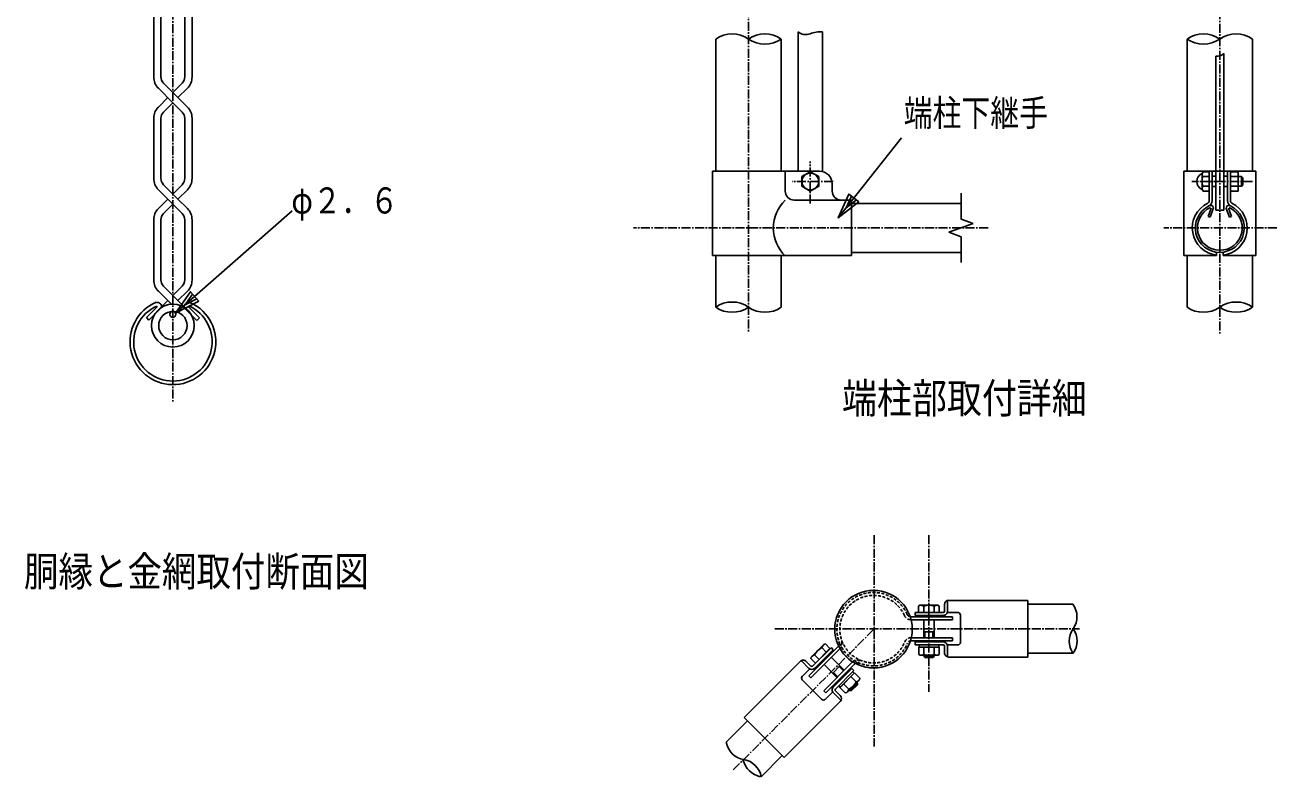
# Model space of a CAD drawing. Units: millimetres, scale not verified. Extents: x -4425 to 4425, y -3150 to 3150.
# Drawn here: x 121 to 2203, y 244 to 1494 of the extents above; entities that cross this region are included whole.
import ezdxf
from ezdxf.enums import TextEntityAlignment as Align

# ---------------------------------------------------------------- set-up
doc = ezdxf.new("R2010")
doc.units = ezdxf.units.MM
doc.header["$LTSCALE"] = 20
doc.linetypes.add('USER1', pattern=[1.125, 0.75, -0.125, 0.125, -0.125])
doc.linetypes.add('USER2', pattern=[0.375, 0.25, -0.125])
for name, color, linetype, lineweight in [('0-1_2', 7, 'Continuous', 25), ('0-2_1', 7, 'Continuous', 25), ('0-A_CENTLN-L', 2, 'USER1', 25)]:
    doc.layers.add(name, color=color, linetype=linetype, lineweight=lineweight)
doc.styles.add('ＭＳ ゴシック', font='')
doc.styles.get('ＭＳ ゴシック').set_extended_font_data('MS Gothic')

msp = doc.modelspace()

# ---------------------------------------------------------------- linework, layer by layer
at = {"layer": '0-1_2'}
for p, q in [((1609.27, 529.32), (1606.97, 527.99)), ((1606.97, 517.32), (1606.97, 527.99)), ((1609.27, 529.32), (1638.96, 529.32)), ((1615.54, 517.32), (1615.54, 527.99)), ((1632.69, 517.32), (1632.69, 527.99)), ((1638.96, 529.32), (1641.26, 527.99)), ((1641.26, 517.32), (1641.26, 527.99)), ((1611.26, 517.32), (1645.54, 517.32)), ((1615.54, 510.25), (1615.54, 512.39)), ((1615.54, 475.32), (1615.54, 505.32)), ((1632.69, 510.25), (1632.69, 512.39)), ((1632.69, 475.32), (1632.69, 505.32)), ((1615.54, 485.18), (1632.69, 485.18)), ((1428.5, 443.24), (1449.49, 464.24)), ((1453.54, 451.31), (1445.99, 458.86)), ((1449.49, 464.24), (1452.05, 464.92)), ((1459.6, 457.37), (1452.05, 464.92)), ((1607.14, 459.85), (1641.43, 459.85)), ((1607.14, 459.85), (1607.14, 447.46)), ((1615.54, 468.25), (1615.54, 470.39)), ((1615.71, 459.85), (1615.71, 447.46)), ((1632.69, 468.25), (1632.69, 470.39)), ((1632.85, 459.85), (1632.85, 447.46)), ((1641.43, 459.85), (1641.43, 447.46)), ((1428.5, 443.24), (1427.81, 440.68)), ((1435.36, 433.13), (1427.81, 440.68)), ((1441.42, 439.19), (1433.87, 446.74)), ((1435.36, 433.13), (1459.6, 457.37)), ((1458.69, 446.16), (1457.18, 447.68)), ((1483.39, 421.46), (1462.18, 442.68)), ((1609.44, 446.14), (1607.14, 447.46)), ((1615.54, 444.03), (1615.54, 446.14)), ((1615.54, 444.03), (1632.69, 444.03)), ((1617.26, 442.32), (1630.97, 442.32)), ((1630.97, 442.32), (1632.69, 444.03)), ((1632.69, 444.03), (1632.69, 446.14)), ((1446.57, 434.04), (1445.05, 435.55)), ((1471.27, 409.34), (1450.05, 430.55)), ((1464.15, 416.46), (1476.27, 428.59)), ((1476.26, 392.46), (1500.51, 416.7)), ((1488.39, 416.46), (1486.87, 417.98)), ((1500.51, 416.7), (1509.27, 407.95)), ((1476.27, 404.34), (1474.75, 405.86)), ((1482.32, 398.52), (1491.08, 389.76)), ((1493.24, 387.37), (1505.36, 399.49)), ((1494.45, 410.64), (1503.21, 401.88)), ((1495.66, 387.37), (1505.36, 397.07)), ((1476.26, 392.46), (1485.02, 383.7)), ((1487.59, 384.39), (1485.02, 383.7)), ((1495.66, 387.37), (1490.57, 387.37)), ((1493.24, 387.37), (1491.9, 388.71))]:
    msp.add_line(p, q, dxfattribs=at)
at = {"layer": '0-1_2', "color": 4}
for p, q in [((1617.26, 475.32), (1617.26, 485.18)), ((1630.97, 475.32), (1630.97, 485.18)), ((1617.26, 468.25), (1617.26, 470.39)), ((1630.97, 468.25), (1630.97, 470.39)), ((1617.26, 442.32), (1617.26, 446.14)), ((1630.97, 442.32), (1630.97, 446.14)), ((1472.48, 410.55), (1465.36, 417.68)), ((1482.18, 420.25), (1475.06, 427.37)), ((1487.18, 415.25), (1485.66, 416.77)), ((1477.48, 405.55), (1475.96, 407.07)), ((1505.36, 397.07), (1502.81, 399.61)), ((1495.66, 387.37), (1493.12, 389.92))]:
    msp.add_line(p, q, dxfattribs=at)
at = {"layer": '0-1_2'}
for points in [[(1609.44, 446.14), (1639.13, 446.14), (1641.43, 447.46)], [(1487.59, 384.39), (1508.58, 405.38), (1509.27, 407.95)], [(1505.36, 397.07), (1505.36, 399.49), (1504.03, 400.83)]]:
    msp.add_lwpolyline(points, dxfattribs=at)
for centre, radius, start, end in [((1609.27, 513.82), 15.5, 66.11754, 90), ((1624.12, 500.95), 28.37, 72.41836, 107.5858), ((1638.96, 513.82), 15.5, 90, 113.88093), ((1459.06, 433.68), 28.37, 117.41808, 152.58563), ((1460.45, 453.28), 15.5, 134.99994, 158.88132), ((1439.45, 432.28), 15.5, 111.11787, 134.99994), ((1609.44, 461.63), 15.5, 270, 293.88238), ((1624.28, 474.49), 28.36, 252.40607, 287.59442), ((1639.13, 461.63), 15.5, 246.11765, 270), ((1478.03, 414.94), 28.36, 297.40603, 332.59442), ((1497.62, 416.34), 15.5, 291.11755, 315.00061), ((1476.63, 395.35), 15.5, 314.99972, 338.88248)]:
    msp.add_arc(centre, radius, start, end, dxfattribs=at)
at = {"layer": '0-2_1', "color": 2, "linetype": 'USER1'}
for p, q in [((366.66, 2395.33), (366.66, 865.94)), ((1324.08, 2129.41), (1324.08, 983.86)), ((2108.03, 2126.03), (2108.03, 980.48)), ((1426.93, 1196.93), (1426.93, 1267.21)), ((1464.69, 1233.8), (1396.71, 1233.8)), ((2162.55, 1233.8), (2061.55, 1233.8)), ((2203.1, 1156.65), (2015.18, 1156.65)), ((1533, 645.67), (1533, 294.24)), ((1623.98, 645.64), (1623.98, 385.62)), ((1532.03, 488.81), (1297.83, 254.61)), ((1367.71, 490.35), (1874.8, 490.35))]:
    msp.add_line(p, q, dxfattribs=at)
at = {"layer": '0-2_1'}
for p, q in [((334.78, 1507.73), (334.78, 1407.51)), ((346.78, 1507.42), (346.78, 1407.82)), ((386.53, 1507.42), (386.53, 1407.82)), ((398.53, 1507.73), (398.53, 1407.51)), ((1406.58, 1250.94), (1406.58, 1482.78)), ((1447.29, 1250.94), (1447.29, 1482.78)), ((1269.65, 1470.58), (1269.65, 1250.94)), ((1378.51, 1470.58), (1378.51, 1250.94)), ((2053.6, 1250.94), (2053.6, 1470.58)), ((2162.46, 1250.94), (2162.46, 1470.58)), ((2101.6, 1186.14), (2101.6, 1442.23)), ((2114.46, 1186.14), (2114.46, 1446.62)), ((375.14, 1373.24), (351.18, 1397.21)), ((366.66, 1381.73), (382.14, 1397.21)), ((366.66, 1364.76), (342.47, 1388.95)), ((375.14, 1373.24), (390.85, 1388.95)), ((342.47, 1357.54), (358.17, 1373.24)), ((351.18, 1349.28), (366.66, 1364.76)), ((382.14, 1349.28), (366.66, 1364.76)), ((390.85, 1357.54), (375.14, 1373.24)), ((334.78, 1338.98), (334.78, 1238.76)), ((346.78, 1338.67), (346.78, 1239.07)), ((386.53, 1338.67), (386.53, 1239.07)), ((398.53, 1338.98), (398.53, 1238.76)), ((1264.29, 1250.94), (1264.29, 1110.58)), ((1441.93, 1250.94), (1264.29, 1250.94)), ((1385.26, 1250.94), (1385.26, 1217.73)), ((1385.26, 1250.94), (1385.26, 1217.73)), ((2167.81, 1250.94), (2048.24, 1250.94)), ((2048.24, 1110.58), (2048.24, 1250.94)), ((2090.24, 1201.56), (2090.24, 1250.94)), ((2095.17, 1201.44), (2095.17, 1250.94)), ((2120.89, 1201.44), (2120.89, 1250.94)), ((2125.81, 1201.56), (2125.81, 1250.94)), ((2138.67, 1249.87), (2125.81, 1249.87)), ((2138.67, 1217.73), (2138.67, 1249.87)), ((2167.82, 1250.94), (2167.82, 1110.58)), ((1463.36, 1229.51), (1463.36, 1217.73)), ((1463.36, 1229.51), (1463.36, 1217.73)), ((2078.46, 1247.02), (2078.46, 1220.57)), ((2090.24, 1241.83), (2079.75, 1241.83)), ((2095.17, 1242.37), (2101.6, 1242.37)), ((2114.46, 1242.37), (2120.89, 1242.37)), ((2125.81, 1241.83), (2144.03, 1241.83)), ((2144.03, 1241.83), (2146.17, 1239.68)), ((2144.03, 1226.3), (2144.03, 1241.3)), ((2146.17, 1227.91), (2146.17, 1239.68)), ((366.66, 1196.01), (342.47, 1220.2)), ((375.14, 1204.49), (351.18, 1228.46)), ((366.66, 1212.98), (382.14, 1228.46)), ((375.14, 1204.49), (390.85, 1220.2)), ((2078.46, 1220.57), (2080.1, 1217.73)), ((2079.75, 1225.76), (2090.24, 1225.76)), ((2080.1, 1217.73), (2090.24, 1217.73)), ((2095.17, 1225.23), (2101.6, 1225.23)), ((2114.46, 1225.23), (2120.89, 1225.23)), ((2125.81, 1225.77), (2144.03, 1225.77)), ((2138.67, 1217.73), (2125.81, 1217.73)), ((2146.17, 1227.91), (2144.03, 1225.77)), ((342.47, 1188.79), (358.17, 1204.49)), ((351.18, 1180.53), (366.66, 1196.01)), ((382.14, 1180.53), (366.66, 1196.01)), ((390.85, 1188.79), (375.14, 1204.49)), ((1495.51, 1202.73), (1400.26, 1202.73)), ((1495.51, 1202.73), (1495.51, 1110.58)), ((1677.65, 1197.37), (1495.51, 1197.37)), ((2093.82, 1189.62), (2088.68, 1175.5)), ((2097.21, 1188.91), (2091.91, 1174.32)), ((2118.85, 1188.91), (2124.15, 1174.32)), ((2122.24, 1189.62), (2127.38, 1175.5)), ((334.78, 1170.23), (334.78, 1070.01)), ((346.78, 1169.92), (346.78, 1070.32)), ((386.53, 1169.92), (386.53, 1070.32)), ((398.53, 1170.23), (398.53, 1070.01)), ((2091.91, 1174.32), (2088.68, 1175.5)), ((2101.6, 1186.14), (2114.46, 1186.14)), ((2124.15, 1174.32), (2127.37, 1175.5)), ((1495.51, 1110.58), (1264.29, 1110.58)), ((1269.65, 1024.87), (1269.65, 1110.58)), ((1378.51, 1024.87), (1378.51, 1110.58)), ((1677.65, 1115.94), (1495.51, 1115.94)), ((2102.67, 1110.58), (2048.24, 1110.58)), ((2053.6, 1024.87), (2053.6, 1110.58)), ((2102.67, 1116.29), (2102.67, 1110.58)), ((2113.39, 1116.29), (2113.39, 1110.58)), ((2167.82, 1110.58), (2113.39, 1110.58)), ((2162.46, 1024.87), (2162.46, 1110.58)), ((364.18, 1029.74), (342.47, 1051.45)), ((387.69, 1023.2), (351.18, 1059.71)), ((366.66, 1044.23), (382.14, 1059.71)), ((375.14, 1035.74), (390.85, 1051.45)), ((341.16, 1026.11), (322.56, 1007.51)), ((346.01, 1022.47), (326.81, 1003.27)), ((342.26, 1019.83), (358.17, 1035.74)), ((387.28, 1022.07), (406.48, 1002.87)), ((392.13, 1025.71), (410.72, 1007.11)), ((326.81, 1003.27), (322.56, 1007.51)), ((406.48, 1002.87), (410.72, 1007.11)), ((1650.21, 530.42), (1650.21, 519.49)), ((1655.05, 537.46), (1655.05, 519.46)), ((1657.19, 537.46), (1788.98, 537.46)), ((1788.98, 537.46), (1788.98, 443.18)), ((1788.98, 531.17), (1863.66, 531.17)), ((1593.07, 510.25), (1663.62, 510.25)), ((1594.53, 505.32), (1663.62, 505.32)), ((1601.48, 512.39), (1647.98, 512.39)), ((1601.57, 517.35), (1601.57, 512.42)), ((1601.57, 517.35), (1648.07, 517.35)), ((1655.14, 517.35), (1672.28, 517.35)), ((1663.62, 510.25), (1663.62, 505.32)), ((1676.57, 513.06), (1676.57, 467.64)), ((1424.5, 411.97), (1472.59, 460.06)), ((1430.71, 428.18), (1461.32, 458.79)), ((1461.36, 458.88), (1464.85, 455.39)), ((1594.48, 470.39), (1663.62, 470.39)), ((1594.92, 475.32), (1663.62, 475.32)), ((1601.48, 468.25), (1647.98, 468.25)), ((1601.57, 468.28), (1601.57, 463.35)), ((1601.57, 463.35), (1648.07, 463.35)), ((1607.8, 463.32), (1607.8, 459.85)), ((1640.58, 463.32), (1640.58, 459.85)), ((1650.21, 461.21), (1650.21, 450.28)), ((1655.05, 461.18), (1655.05, 443.18)), ((1655.14, 463.35), (1672.28, 463.35)), ((1663.62, 475.32), (1663.62, 470.39)), ((1411.51, 437.51), (1425.76, 423.27)), ((1427.99, 408.49), (1475.56, 456.06)), ((1434.2, 424.7), (1464.81, 455.31)), ((1619.83, 444.03), (1621.35, 442.28)), ((1657.19, 443.18), (1788.98, 443.18)), ((1788.98, 449.53), (1864.34, 449.53)), ((1316.77, 342.72), (1409.95, 435.91)), ((1413.59, 411.06), (1425.71, 423.18)), ((1420, 436), (1427.73, 428.27)), ((1449.2, 387.27), (1496.49, 434.57)), ((1452.68, 383.79), (1500.91, 432.02)), ((1465.41, 393.48), (1496.02, 424.09)), ((1468.9, 390), (1499.5, 420.61)), ((1496.06, 424.18), (1499.55, 420.69)), ((1497.61, 418.71), (1500.03, 416.29)), ((1413.63, 405.09), (1445.76, 372.96)), ((1424.5, 411.97), (1427.99, 408.49)), ((1476.55, 392.8), (1500.03, 416.29)), ((1449.2, 387.27), (1452.68, 383.79)), ((1451.77, 372.88), (1463.9, 385)), ((1463.94, 385.09), (1478.18, 370.84)), ((1468.94, 387.06), (1476.67, 379.33)), ((1474.12, 395.23), (1476.55, 392.8)), ((1383.44, 276.05), (1476.62, 369.24)), ((1322.49, 337), (1287.14, 301.66)), ((1316.77, 342.72), (1383.44, 276.05)), ((1380.22, 279.27), (1345.25, 244.3))]:
    msp.add_line(p, q, dxfattribs=at)
at = {"layer": '0-2_1', "color": 4}
for p, q in [((1473.33, 1173.36), (1578.48, 1306.22)), ((371.26, 1014.9), (565.32, 1184.85)), ((1697.78, 1163.98), (1657.51, 1149.33)), ((1657.51, 1149.33), (1677.65, 1142)), ((1677.65, 1142), (1677.65, 1099.14))]:
    msp.add_line(p, q, dxfattribs=at)
at = {"layer": '0-2_1', "color": 4, "linetype": 'USER2'}
for p, q in [((1593.88, 505.35), (1594.62, 505.35)), ((1591.49, 475.35), (1595.01, 475.35)), ((1475.6, 456.14), (1476.12, 456.67)), ((1496.54, 434.66), (1499.03, 437.14))]:
    msp.add_line(p, q, dxfattribs=at)
at = {"layer": '0-2_1'}
msp.add_lwpolyline([(1426.93, 1217.71), (1440.86, 1225.76), (1440.86, 1241.84), (1426.93, 1249.88), (1413.01, 1241.84), (1413.01, 1225.76)], close=True, dxfattribs=at)
msp.add_lwpolyline([(2090.24, 1249.87), (2080.1, 1249.87), (2078.46, 1247.02)], dxfattribs=at)
at = {"layer": '0-2_1', "color": 4}
for points in [[(1507.62, 1199.78), (1473.33, 1173.36), (1491.16, 1212.81)], [(409.78, 1034.67), (371.26, 1014.9), (395.94, 1050.47)]]:
    msp.add_lwpolyline(points, close=True, dxfattribs=at)
for points in [[(1503.51, 1203.04), (1486.36, 1189.83), (1495.27, 1209.55)], [(1697.78, 1163.98), (1677.65, 1171.31), (1677.65, 1214.17)], [(406.32, 1038.62), (387.06, 1028.74), (399.4, 1046.52)]]:
    msp.add_lwpolyline(points, dxfattribs=at)
at = {"layer": '0-2_1'}
for centre, radius in [((1426.93, 1233.8), 13.93), ((366.66, 994.2), 35.62), ((366.66, 994.2), 23.62), ((366.66, 1012.95), 4.88), ((1532.09, 489.54), 64.5)]:
    msp.add_circle(centre, radius, dxfattribs=at)
at = {"layer": '0-2_1', "color": 4}
for centre, radius, start, end in [((1296.86, 1431.67), 47.49, 55.03597, 124.96473), ((1351.29, 1431.67), 47.49, 55.0352, 124.96473), ((1419.27, 1496.77), 18.89, 227.77408, 292.52838), ((1444.37, 1436.24), 46.63, 86.40426, 112.51272), ((2080.81, 1431.67), 47.49, 55.03565, 124.96428), ((2135.24, 1431.67), 47.49, 55.03565, 124.96396), ((1351.29, 1509.5), 47.49, 235.03604, 304.96481), ((2080.82, 1509.5), 47.49, 235.03572, 304.96405), ((2104.53, 1454.69), 12.79, 256.76773, 320.89361), ((1296.86, 985.95), 47.49, 55.03597, 124.96473), ((1296.86, 1063.79), 47.49, 235.03528, 304.96435), ((1351.29, 1063.79), 47.49, 235.03604, 304.96481), ((2080.82, 1063.79), 47.49, 235.03572, 304.96435), ((2135.24, 985.95), 47.49, 55.03565, 124.96428), ((2135.24, 1063.79), 47.49, 235.03604, 304.96435)]:
    msp.add_arc(centre, radius, start, end, dxfattribs=at)
at = {"layer": '0-2_1'}
for centre, radius, start, end in [((361.03, 1407.51), 26.25, 179.99992, 225.00006), ((361.78, 1407.82), 15, 179.99992, 225.0013), ((371.53, 1407.82), 15, 315.00125, 0), ((372.28, 1407.51), 26.25, 315.00003, 0), ((361.03, 1338.98), 26.25, 134.99994, 179.99992), ((372.28, 1338.98), 26.25, 0, 44.99998), ((361.78, 1338.67), 15, 134.99994, 179.99992), ((371.53, 1338.67), 15, 0, 45.00122), ((1441.93, 1229.51), 21.43, 0, 90), ((361.03, 1238.76), 26.25, 179.99992, 225.00006), ((361.78, 1239.07), 15, 179.99992, 224.99883), ((371.53, 1239.07), 15, 314.99878, 0), ((372.28, 1238.76), 26.25, 315.00003, 0), ((2084.65, 1233.8), 14.76, 114.79445, 245.20555), ((2103.92, 1250.59), 25.71, 187.97958, 199.90953), ((2104.17, 1233.8), 25.71, 161.79012, 198.20988), ((1400.26, 1217.73), 15, 180, 270), ((1478.36, 1217.73), 15, 180, 270), ((2103.92, 1217.01), 25.71, 160.09047, 172.02042), ((361.03, 1170.23), 26.25, 134.99994, 179.99992), ((372.28, 1170.23), 26.25, 0, 45.00069), ((1428.63, 1156.34), 63.33, 133.22993, 226.76297), ((2108.03, 1156.65), 45.75, 116.17496, 263.27368), ((2108.03, 1156.65), 40.71, 116.23561, 63.76712), ((2108.03, 1156.65), 37.29, 114.17442, 65.66495), ((2085.96, 1201.56), 4.29, 296.17508, 0), ((2085.96, 1201.44), 9.21, 296.23556, 0), ((2093.03, 1189.81), 4.29, 349.34427, 114.45453), ((2108.03, 1156.65), 45.75, 276.72174, 63.82749), ((2123.03, 1189.83), 4.29, 72.04499, 190.65582), ((2130.1, 1201.44), 9.21, 180, 243.76678), ((2130.1, 1201.56), 4.29, 180, 243.82724), ((361.78, 1169.92), 15, 134.99994, 179.99992), ((371.53, 1169.92), 15, 0, 45.00122), ((361.03, 1070.01), 26.25, 179.99992, 225.00006), ((361.78, 1070.32), 15, 179.99992, 224.99883), ((371.53, 1070.32), 15, 315.00125, 0), ((372.28, 1070.01), 26.25, 315.00003, 0), ((366.69, 967.29), 71.25, 112.92898, 65.65775), ((366.69, 967.29), 65.25, 114.33539, 65.82681), ((340.44, 1025.34), 7.5, 349.34231, 96.6383), ((392.94, 1025.31), 7.5, 65.55138, 190.65775), ((1657.28, 530.42), 7.07, 90.00053, 180), ((1835.16, 510.41), 35.26, 324.9555, 36.07004), ((1648.07, 519.49), 2.14, 270, 0), ((1648.07, 519.49), 7.07, 269.99948, 0), ((1672.28, 513.06), 4.29, 0, 90), ((1893.76, 469.63), 36.14, 145.36917, 214.0778), ((1835.8, 469.49), 34.83, 324.72488, 36.41699), ((1648.07, 461.21), 7.07, 0, 90), ((1648.07, 461.21), 2.14, 0, 90), ((1672.28, 467.64), 4.29, 270, 0), ((1415, 431), 7.07, 44.99933, 135.00059), ((1657.28, 450.28), 7.07, 179.99895, 270), ((1429.24, 429.79), 7.07, 225.00072, 315.00003), ((1429.24, 429.79), 2.14, 224.99139, 315.0022), ((1416.66, 408.12), 4.29, 135.00102, 225.00115), ((1470.45, 388.57), 7.07, 134.99928, 225.00006), ((1470.45, 388.57), 2.14, 134.99994, 225.00006), ((1471.67, 374.33), 7.07, 315.00003, 44.99933), ((1448.79, 375.99), 4.29, 224.99898, 315.0011), ((1321.89, 307.35), 35.21, 189.22292, 260.34412), ((1354.23, 283.56), 40.93, 195.76767, 255.87137), ((1309.81, 237.35), 36.12, 10.98267, 79.45712)]:
    msp.add_arc(centre, radius, start, end, dxfattribs=at)
at = {"layer": '0-2_1', "color": 4, "linetype": 'USER2'}
for centre, radius, start, end in [((1532.09, 489.54), 61.07, 23.73228, 202.50194), ((1532.09, 489.54), 56.14, 23.73229, 337.7601), ((1593.88, 516.71), 11.36, 203.73229, 270), ((1593.88, 516.71), 6.43, 203.73229, 270), ((1468.09, 464.7), 6.43, 315.00073, 21.26804), ((1532.09, 489.54), 61.07, 202.23996, 337.76004), ((1468.09, 464.7), 11.36, 314.99756, 21.26834), ((1594.57, 463.99), 11.36, 90, 157.76007), ((1594.57, 463.99), 6.43, 90, 157.76007), ((1504.88, 426.94), 11.36, 67.2404, 134.99954), ((1504.88, 426.94), 6.43, 67.2384, 135.00067)]:
    msp.add_arc(centre, radius, start, end, dxfattribs=at)
at = {"layer": '0-A_CENTLN-L'}
msp.add_line((1722.65, 1156.65), (1132.71, 1156.65), dxfattribs=at)

# ---------------------------------------------------------------- texts
at = {"layer": '0-2_1', "color": 4, "style": 'ＭＳ ゴシック'}
for s, height, width, p in [('端柱下継手', 43.99, 0.8, (1582.29, 1312.64)), ('φ２．６', 43.4, 0.8, (563.74, 1167.56)), ('端柱部取付詳細', 50.15, 0.85, (1479.68, 833.45)), ('胴縁と金網取付断面図', 49.48, 0.85, (118.95, 546.02))]:
    msp.add_text(s, height=height, dxfattribs=dict(at, width=width)).set_placement(p, align=Align.BOTTOM_LEFT)

doc.saveas('drawing.dxf')
